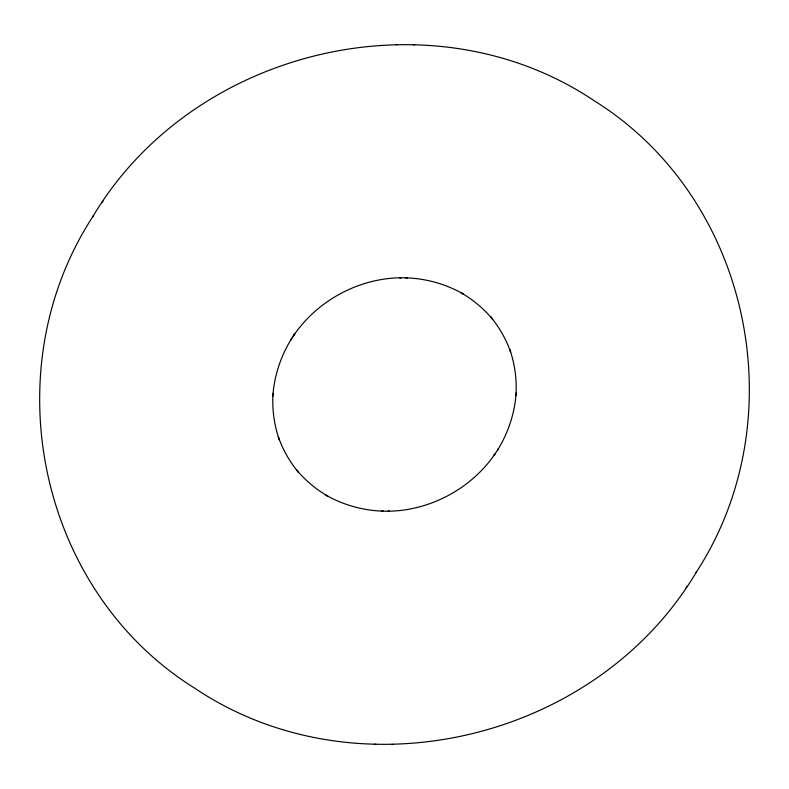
<?xml version="1.0" encoding="UTF-8"?>
<svg xmlns="http://www.w3.org/2000/svg" width="789" height="789" viewBox="0 0 789 789"><rect width="100%" height="100%" fill="white"/><g stroke="black" fill="none" stroke-linecap="round" stroke-linejoin="round"><path stroke-width="1.18" d="M92.707 216.788C-7.308 370.485 38.247 590.695 194.686 688.176C357.94 797.876 596.435 740.26 696.293 572.212C796.308 418.515 750.753 198.305 594.314 100.824C431.06 -8.876 192.565 48.74 92.707 216.788L93.585 215.456M291.457 338.895C280.766 356.066 274.237 375.83 272.866 396.029L273.033 393.336C272.008 409.037 274.118 424.926 279.296 439.779L278.32 436.82C282.847 449.671 289.671 461.703 298.38 472.207L296.427 469.79C305.264 480.353 315.965 489.308 327.879 496.212L325.502 494.881C343.037 504.97 363.078 510.532 383.286 511.183L381.639 511.193L389.411 511.233L387.892 511.242C430.035 510.749 471.151 488.756 494.979 454L494.18 455.223L498.421 448.763L497.543 450.105C508.234 432.934 514.763 413.17 516.134 392.971L515.967 395.664C516.992 379.963 514.882 364.074 509.704 349.221L510.68 352.18C506.153 339.329 499.329 327.297 490.62 316.793L492.573 319.21C483.736 308.647 473.035 299.692 461.121 292.788L463.498 294.119C445.963 284.03 425.922 278.468 405.714 277.817L407.371 277.807L399.589 277.767L401.108 277.758C356.855 278.241 313.805 302.552 290.579 340.237L294.82 333.777L294.021 335M102.185 202.359L102.994 201.136M686.006 587.864L686.815 586.641M695.415 573.544L696.293 572.212M395.861 44.569L397.37 44.559M412.982 44.707L414.629 44.697M374.371 744.303L376.018 744.293M391.63 744.441L393.139 744.431"/></g></svg>
